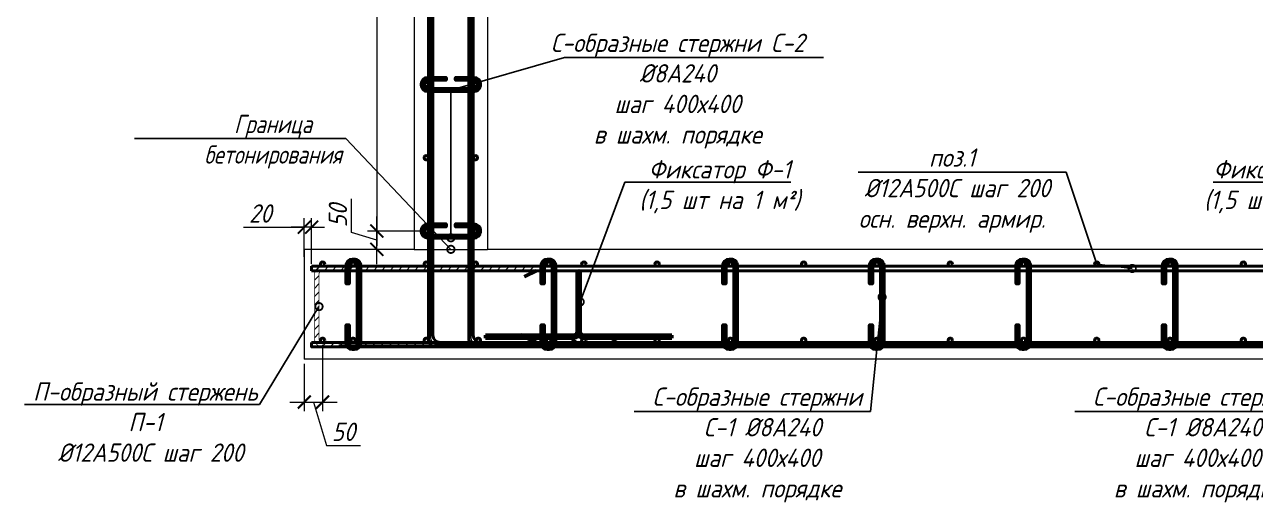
# Model space of a CAD drawing. Header units: millimetres. Extents: x 504091 to 2165846, y 135022 to 442887.
# Drawn here: x 1388836 to 1392195, y 227001 to 228307 of the extents above; entities that cross this region are included whole.
import ezdxf
from ezdxf import colors
from ezdxf.entities.mleader import LeaderData, LeaderLine
from ezdxf.math import Vec2, Vec3

# ---------------------------------------------------------------- set-up
doc = ezdxf.new("R2010")
doc.units = ezdxf.units.MM
doc.layers.get('Defpoints').update_dxf_attribs({"color": 255})
doc.layers.add('!Defpoints', color=255, linetype='Continuous', lineweight=5, plot=False)
for name, color, linetype, lineweight in [('Арматура 12', 26, 'Continuous', 50), ('К_Арматура 8', 134, 'Continuous', 50), ('КР_Арматура 12', 174, 'Continuous', 40), ('Монолит тонкий', 204, 'Continuous', 9), ('Размер', 7, 'Continuous', 13), ('Размеры КР', 164, 'Continuous', 9)]:
    doc.layers.add(name, color=color, linetype=linetype, lineweight=lineweight)
doc.styles.add('GOST 2.304_new', font='isocpeur.ttf', dxfattribs={"width": 0.9, "oblique": 15})
doc.linetypes.add('зигзаг', pattern='A,0.00254,-5.08,[131,ltypeshp.shx,S=5.08,R=0,X=-5.08,Y=0],-10.16,[131,ltypeshp.shx,S=5.08,R=180,X=5.08,Y=0],-5.08', length=20.32254)
doc.dimstyles.new('SPDS 1_20', dxfattribs={"dimscale": 20, "dimtxt": 2.5, "dimasz": 1.77, "dimexe": 1.25, "dimexo": 0.625, "dimtad": 1, "dimdec": 0, "dimrnd": 0.001, "dimtxsty": 'GOST 2.304_new', "dimblk": 'ARCHTICK', "dimcen": 2.5, "dimdle": 2, "dimclrt": 256, "dimadec": 0, "dimazin": 2, "dimtfac": 0.75, "dimtdec": 0, "dimtmove": 1, "dimatfit": 3, "dimfxl": 0, "dimtolj": 1, "dimlwd": 9, "dimlwe": 9, "dimarcsym": 0})

# ---------------------------------------------------------------- blocks, each defined once
blk = doc.blocks.new('_DotSmall')
at = {"color": 0, "linetype": 'ByBlock', "lineweight": 35, "const_width": 0.5}
blk.add_lwpolyline([(-0.0625, 0, 1), (0.0625, 0, 1)], format="xyb", close=True, dxfattribs=at)
blk = doc.blocks.new('A$C087e266e')
at = {"layer": 'К_Арматура 8', "ltscale": 40}
for p, q in [((-29.1, 68.4), (-29.1, -93.2)), ((-21.1, 68.4), (-21.1, -93.2)), ((-279.1, -103.2), (-39.1, -103.2)), ((-279.1, -103.2), (-279.1, -111.2)), ((-279.1, -111.2), (-39.1, -111.2)), ((228.9, -103.2), (-11.1, -103.2)), ((228.9, -111.2), (-11.1, -111.2)), ((228.9, -103.2), (228.9, -111.2))]:
    blk.add_line(p, q, dxfattribs=at)
for centre, radius, start, end in [((-25.1, 68.4), 4, 0, 180), ((-39.1, -93.2), 10, 270, 0), ((-11.1, -93.2), 18, 180, 270), ((-11.1, -93.2), 10, 180, 270), ((-39.1, -93.2), 18, 270, 321.0576)]:
    blk.add_arc(centre, radius, start, end, dxfattribs=at)
blk = doc.blocks.new('_ArchTick')
at = {"color": 0, "linetype": 'ByBlock', "const_width": 0.15}
blk.add_lwpolyline([(-0.5, -0.5), (0.5, 0.5)], dxfattribs=at)
blk = doc.blocks.new('*D3875')
at = {"layer": 'Defpoints', "color": 0, "lineweight": 20, "transparency": 16777216}
for p in [(1389599.2, 227754.5), (1389599.2, 227661.3), (1389619.2, 227642)]:
    blk.add_point(p, dxfattribs=at)
at = {"layer": 'Размеры КР', "color": 0, "lineweight": 9, "transparency": 16777216}
for p, q in [((1389599.2, 227673.8), (1389599.2, 227779.5)), ((1389619.2, 227654.5), (1389619.2, 227779.5)), ((1389432.9, 227754.5), (1389599.2, 227754.5)), ((1389599.2, 227754.5), (1389563.8, 227754.5)), ((1389619.2, 227754.5), (1389599.2, 227754.5)), ((1389619.2, 227754.5), (1389599.2, 227754.5)), ((1389619.2, 227754.5), (1389654.6, 227754.5))]:
    blk.add_line(p, q, dxfattribs=at)
at = {"layer": 'Размеры КР', "color": 0, "lineweight": 9, "transparency": 16777216, "xscale": 35.4, "yscale": 35.4, "zscale": 35.4}
blk.add_blockref('_ArchTick', (1389599.2, 227754.5), dxfattribs=at)
at = {"layer": 'Размеры КР', "color": 0, "lineweight": 9, "transparency": 16777216, "xscale": 35.4, "yscale": 35.4, "zscale": 35.4, "rotation": 180}
blk.add_blockref('_ArchTick', (1389619.2, 227754.5), dxfattribs=at)
at = {"layer": 'Размеры КР', "lineweight": 20, "transparency": 16777216, "insert": (1389479.1, 227792), "char_height": 50, "attachment_point": 5, "style": 'GOST 2.304_new'}
blk.add_mtext('\\A1;20', dxfattribs=at)
blk = doc.blocks.new('*D3876')
at = {"layer": 'Defpoints', "color": 0, "lineweight": 20, "transparency": 16777216}
for p in [(1389649.2, 227446), (1389599.3, 227394.2), (1389649.2, 227277.6)]:
    blk.add_point(p, dxfattribs=at)
at = {"layer": 'Размеры КР', "color": 0, "lineweight": 9, "transparency": 16777216}
for p, q in [((1389649.2, 227433.5), (1389649.2, 227252.6)), ((1389599.3, 227381.7), (1389599.3, 227252.6)), ((1389559.3, 227277.6), (1389689.2, 227277.6)), ((1389624.3, 227277.6), (1389659.9, 227158.9)), ((1389659.9, 227158.9), (1389752.3, 227158.9))]:
    blk.add_line(p, q, dxfattribs=at)
at = {"layer": 'Размеры КР', "color": 0, "lineweight": 9, "transparency": 16777216, "xscale": 35.4, "yscale": 35.4, "zscale": 35.4, "rotation": 180}
blk.add_blockref('_ArchTick', (1389599.3, 227277.6), dxfattribs=at)
at = {"layer": 'Размеры КР', "color": 0, "lineweight": 9, "transparency": 16777216, "xscale": 35.4, "yscale": 35.4, "zscale": 35.4}
blk.add_blockref('_ArchTick', (1389649.2, 227277.6), dxfattribs=at)
at = {"layer": 'Размеры КР', "lineweight": 20, "transparency": 16777216, "insert": (1389706.1, 227196.4), "char_height": 50, "attachment_point": 5, "style": 'GOST 2.304_new'}
blk.add_mtext('\\A1;50', dxfattribs=at)
blk = doc.blocks.new('*D3877')
at = {"layer": 'Defpoints', "color": 0, "lineweight": 20, "transparency": 16777216}
for p in [(1389797.1, 227744.2), (1389932.3, 227744.2), (1389899.2, 227694.2)]:
    blk.add_point(p, dxfattribs=at)
at = {"layer": 'Размеры КР', "color": 0, "lineweight": 9, "transparency": 16777216}
for p, q in [((1389728.4, 227739.8), (1389728.4, 227832.2)), ((1389797.1, 227654.2), (1389797.1, 227784.2)), ((1389797.1, 227719.2), (1389728.4, 227739.8)), ((1389919.8, 227744.2), (1389772.1, 227744.2)), ((1389886.7, 227694.2), (1389772.1, 227694.2))]:
    blk.add_line(p, q, dxfattribs=at)
at = {"layer": 'Размеры КР', "color": 0, "lineweight": 9, "transparency": 16777216, "xscale": 35.4, "yscale": 35.4, "zscale": 35.4}
for p, rotation in [((1389797.1, 227744.2), 90), ((1389797.1, 227694.2), 270)]:
    blk.add_blockref('_ArchTick', p, dxfattribs=dict(at, rotation=rotation))
at = {"layer": 'Размеры КР', "lineweight": 20, "transparency": 16777216, "insert": (1389690.9, 227786), "char_height": 50, "attachment_point": 5, "rotation": 90, "style": 'GOST 2.304_new'}
blk.add_mtext('\\A1;50', dxfattribs=at)
blk = doc.blocks.new('*D3878')
at = {"layer": 'Defpoints', "color": 0, "lineweight": 20, "transparency": 16777216}
for p in [(1389932.3, 229744.2), (1389797.1, 227744.2), (1389932.3, 227744.2)]:
    blk.add_point(p, dxfattribs=at)
at = {"layer": 'Размеры КР', "color": 0, "lineweight": 9, "transparency": 16777216}
for p, q in [((1389797.1, 229784.2), (1389797.1, 227704.2)), ((1389919.8, 229744.2), (1389772.1, 229744.2)), ((1389919.8, 227744.2), (1389772.1, 227744.2))]:
    blk.add_line(p, q, dxfattribs=at)
at = {"layer": 'Размеры КР', "color": 0, "lineweight": 9, "transparency": 16777216, "xscale": 35.4, "yscale": 35.4, "zscale": 35.4}
for p, rotation in [((1389797.1, 229744.2), 90), ((1389797.1, 227744.2), 270)]:
    blk.add_blockref('_ArchTick', p, dxfattribs=dict(at, rotation=rotation))
at = {"layer": 'Размеры КР', "lineweight": 20, "transparency": 16777216, "insert": (1389759.6, 228744.2), "char_height": 50, "attachment_point": 5, "rotation": 90, "style": 'GOST 2.304_new'}
blk.add_mtext('\\A1;200х10=2000', dxfattribs=at)

msp = doc.modelspace()

# ---------------------------------------------------------------- hatches: boundary and pattern name
at = {"layer": 'Размер', "lineweight": 13, "transparency": 33554687}
h = msp.add_hatch(dxfattribs=at)
h.set_pattern_fill('ANSI31', color=256, scale=5)
h.set_pattern_definition([(45, (343797.463, 19683.204), (-11.22532015, 11.22532015), [])])
edge = h.paths.add_edge_path()
edge.add_line((1390233.4214, 227647.9533), (1389649.2193, 227647.9533))
edge.add_arc((1389649.2193, 227626.0533), 21.9, 450, 540)
edge.add_line((1389627.3193, 227626.0533), (1389627.3193, 227449.8533))
edge.add_arc((1389649.2193, 227449.8533), 21.9, 540, 630)
edge.add_line((1389649.2193, 227427.9533), (1390233.4214, 227427.9533))
edge.add_line((1390233.4214, 227427.9533), (1390233.4214, 227439.9533))
edge.add_line((1390233.4214, 227439.9533), (1389649.2193, 227439.9533))
edge.add_arc((1389649.2193, 227449.8533), 9.9, 180, 270, ccw=False)
edge.add_line((1389639.3193, 227449.8533), (1389639.3193, 227626.0533))
edge.add_arc((1389649.2193, 227626.0533), 9.9, 90, 180, ccw=False)
edge.add_line((1389649.2193, 227635.9533), (1390233.4214, 227635.9533))
edge.add_line((1390233.4214, 227635.9533), (1390233.4214, 227647.9533))

# ---------------------------------------------------------------- linework, layer by layer
at = {"layer": '!Defpoints', "lineweight": 15, "ltscale": 100}
for points in [[(1389693.566, 227433.9533), (1397374.832, 227433.9533, 0.414213562), (1397394.832, 227453.9533), (1397394.832, 230284.1565)], [(1389693.566, 227433.9533), (1397264.832, 227433.9533, 0.414213562), (1397284.832, 227453.9533), (1397284.832, 230284.1565)], [(1397645.4937, 227433.9533), (1389964.2277, 227433.9533, -0.414213562), (1389944.2277, 227453.9533), (1389944.2277, 230084.1565)], [(1397645.4937, 227433.9533), (1390074.2277, 227433.9533, -0.414213562), (1390054.2277, 227453.9533), (1390054.2277, 230084.1565)]]:
    msp.add_lwpolyline(points, format="xyb", dxfattribs=at)
at = {"layer": 'Арматура 12', "lineweight": 53, "ltscale": 20}
for p, q in [((1390233.4214, 227635.9533), (1390198.901, 227619.1419)), ((1390233.4214, 227439.9533), (1390189.1476, 227460.9803))]:
    msp.add_line(p, q, dxfattribs=at)
for points in [[(1389938.2655, 228125.7338), (1389936.7655, 228125.7338, -0.414213562), (1389920.2655, 228142.2338), (1389920.2655, 228146.0791, -0.414213562), (1389936.7655, 228162.5791), (1389985.6954, 228162.5791), (1389985.6954, 228156.5791), (1389936.7655, 228156.5791, 0.414213562), (1389926.2655, 228146.0791), (1389926.2655, 228142.2338, 0.414213562), (1389936.7655, 228131.7338), (1389938.2655, 228131.7338)], [(1390060.2655, 228131.8395, 0.460305877), (1390072.2655, 228142.2338), (1390072.2655, 228146.0791, 0.414213562), (1390061.7655, 228156.5791), (1390012.8499, 228156.5791), (1390012.8499, 228162.5791), (1390061.7655, 228162.5791, -0.414213562), (1390078.2655, 228146.0791), (1390078.2655, 228142.2338, -0.441038441), (1390060.2655, 228125.785, -0.242110317)], [(1389938.2655, 227725.7338), (1389936.7655, 227725.7338, -0.414213562), (1389920.2655, 227742.2338), (1389920.2655, 227746.0791, -0.414213562), (1389936.7655, 227762.5791), (1389985.6954, 227762.5791), (1389985.6954, 227756.5791), (1389936.7655, 227756.5791, 0.414213562), (1389926.2655, 227746.0791), (1389926.2655, 227742.2338, 0.414213562), (1389936.7655, 227731.7338), (1389938.2655, 227731.7338)], [(1390060.2655, 227731.8395, 0.460305877), (1390072.2655, 227742.2338), (1390072.2655, 227746.0791, 0.414213562), (1390061.7655, 227756.5791), (1390012.8499, 227756.5791), (1390012.8499, 227762.5791), (1390061.7655, 227762.5791, -0.414213562), (1390078.2655, 227746.0791), (1390078.2655, 227742.2338, -0.441038441), (1390060.2655, 227725.785, -0.242110317)], [(1389745.3687, 227647.9533, 0.468919726), (1389734.8687, 227660.8572), (1389731.0234, 227660.8572, 0.414213562), (1389720.5234, 227650.3572), (1389720.5234, 227601.4416), (1389714.5234, 227601.4416), (1389714.5234, 227650.3572, -0.414213562), (1389731.0234, 227666.8572), (1389734.8687, 227666.8572, -0.450955437), (1389751.3687, 227647.9533, -0.242110317)], [(1390277.7298, 227647.9533, 0.468919726), (1390267.2298, 227660.8572), (1390263.3845, 227660.8572, 0.414213562), (1390252.8845, 227650.3572), (1390252.8845, 227601.4416), (1390246.8845, 227601.4416), (1390246.8845, 227650.3572, -0.414213562), (1390263.3845, 227666.8572), (1390267.2298, 227666.8572, -0.450955437), (1390283.7298, 227647.9533, -0.242110317)], [(1390773.7298, 227647.9533, 0.468919726), (1390763.2298, 227660.8572), (1390759.3845, 227660.8572, 0.414213562), (1390748.8845, 227650.3572), (1390748.8845, 227601.4416), (1390742.8845, 227601.4416), (1390742.8845, 227650.3572, -0.414213562), (1390759.3845, 227666.8572), (1390763.2298, 227666.8572, -0.450955437), (1390779.7298, 227647.9533, -0.242110317)], [(1391173.7298, 227647.9533, 0.468919726), (1391163.2298, 227660.8572), (1391159.3845, 227660.8572, 0.414213562), (1391148.8845, 227650.3572), (1391148.8845, 227601.4416), (1391142.8845, 227601.4416), (1391142.8845, 227650.3572, -0.414213562), (1391159.3845, 227666.8572), (1391163.2298, 227666.8572, -0.450955437), (1391179.7298, 227647.9533, -0.242110317)], [(1391573.7298, 227647.9533, 0.468919726), (1391563.2298, 227660.8572), (1391559.3845, 227660.8572, 0.414213562), (1391548.8845, 227650.3572), (1391548.8845, 227601.4416), (1391542.8845, 227601.4416), (1391542.8845, 227650.3572, -0.414213562), (1391559.3845, 227666.8572), (1391563.2298, 227666.8572, -0.450955437), (1391579.7298, 227647.9533, -0.242110317)], [(1391973.7298, 227647.9533, 0.468919726), (1391963.2298, 227660.8572), (1391959.3845, 227660.8572, 0.414213562), (1391948.8845, 227650.3572), (1391948.8845, 227601.4416), (1391942.8845, 227601.4416), (1391942.8845, 227650.3572, -0.414213562), (1391959.3845, 227666.8572), (1391963.2298, 227666.8572, -0.450955437), (1391979.7298, 227647.9533, -0.242110317)], [(1389751.3687, 227439.9533), (1389751.3687, 227438.1972, -0.414213562), (1389734.8687, 227421.6972), (1389731.0234, 227421.6972, -0.414213562), (1389714.5234, 227438.1972), (1389714.5234, 227487.1271), (1389720.5234, 227487.1271), (1389720.5234, 227438.1972, 0.414213562), (1389731.0234, 227427.6972), (1389734.8687, 227427.6972, 0.414213562), (1389745.3687, 227438.1972), (1389745.3687, 227439.9533)], [(1390283.7298, 227439.9533), (1390283.7298, 227438.1972, -0.414213562), (1390267.2298, 227421.6972), (1390263.3845, 227421.6972, -0.414213562), (1390246.8845, 227438.1972), (1390246.8845, 227487.1271), (1390252.8845, 227487.1271), (1390252.8845, 227438.1972, 0.414213562), (1390263.3845, 227427.6972), (1390267.2298, 227427.6972, 0.414213562), (1390277.7298, 227438.1972), (1390277.7298, 227439.9533)], [(1390779.7298, 227439.9533), (1390779.7298, 227438.1972, -0.414213562), (1390763.2298, 227421.6972), (1390759.3845, 227421.6972, -0.414213562), (1390742.8845, 227438.1972), (1390742.8845, 227487.1271), (1390748.8845, 227487.1271), (1390748.8845, 227438.1972, 0.414213562), (1390759.3845, 227427.6972), (1390763.2298, 227427.6972, 0.414213562), (1390773.7298, 227438.1972), (1390773.7298, 227439.9533)], [(1391179.7298, 227439.9533), (1391179.7298, 227438.1972, -0.414213562), (1391163.2298, 227421.6972), (1391159.3845, 227421.6972, -0.414213562), (1391142.8845, 227438.1972), (1391142.8845, 227487.1271), (1391148.8845, 227487.1271), (1391148.8845, 227438.1972, 0.414213562), (1391159.3845, 227427.6972), (1391163.2298, 227427.6972, 0.414213562), (1391173.7298, 227438.1972), (1391173.7298, 227439.9533)], [(1391579.7298, 227439.9533), (1391579.7298, 227438.1972, -0.414213562), (1391563.2298, 227421.6972), (1391559.3845, 227421.6972, -0.414213562), (1391542.8845, 227438.1972), (1391542.8845, 227487.1271), (1391548.8845, 227487.1271), (1391548.8845, 227438.1972, 0.414213562), (1391559.3845, 227427.6972), (1391563.2298, 227427.6972, 0.414213562), (1391573.7298, 227438.1972), (1391573.7298, 227439.9533)], [(1391979.7298, 227439.9533), (1391979.7298, 227438.1972, -0.414213562), (1391963.2298, 227421.6972), (1391959.3845, 227421.6972, -0.414213562), (1391942.8845, 227438.1972), (1391942.8845, 227487.1271), (1391948.8845, 227487.1271), (1391948.8845, 227438.1972, 0.414213562), (1391959.3845, 227427.6972), (1391963.2298, 227427.6972, 0.414213562), (1391973.7298, 227438.1972), (1391973.7298, 227439.9533)]]:
    msp.add_lwpolyline(points, format="xyb", dxfattribs=at)
for points in [[(1389950.2655, 228131.7338), (1390048.2655, 228131.7338), (1390048.2655, 228125.7338), (1389950.2655, 228125.7338)], [(1389950.2655, 227731.7338), (1390048.2655, 227731.7338), (1390048.2655, 227725.7338), (1389950.2655, 227725.7338)], [(1389745.3687, 227439.9533), (1389745.3687, 227647.9533), (1389751.3687, 227647.9533), (1389751.3687, 227439.9533)], [(1390277.7298, 227439.9533), (1390277.7298, 227647.9533), (1390283.7298, 227647.9533), (1390283.7298, 227439.9533)], [(1390773.7298, 227439.9533), (1390773.7298, 227647.9533), (1390779.7298, 227647.9533), (1390779.7298, 227439.9533)], [(1391173.7298, 227439.9533), (1391173.7298, 227647.9533), (1391179.7298, 227647.9533), (1391179.7298, 227439.9533)], [(1391573.7298, 227439.9533), (1391573.7298, 227647.9533), (1391579.7298, 227647.9533), (1391579.7298, 227439.9533)], [(1391973.7298, 227439.9533), (1391973.7298, 227647.9533), (1391979.7298, 227647.9533), (1391979.7298, 227439.9533)]]:
    msp.add_lwpolyline(points, close=True, dxfattribs=at)
msp.add_lwpolyline([(1390233.4214, 227647.9533, 2, 2, 0), (1389649.2193, 227647.9533, 2, 2, 0.414213562), (1389627.3193, 227626.0533, 2, 2, 0), (1389627.3193, 227449.8533, 2, 2, 0.414213562), (1389649.2193, 227427.9533, 2, 2, 0), (1390233.4214, 227427.9533, 2, 2, 0), (1390233.4214, 227439.9533, 2, 2, 0), (1389649.2193, 227439.9533, 2, 2, -0.414213562), (1389639.3193, 227449.8533, 2, 2, 0), (1389639.3193, 227626.0533, 2, 2, -0.414213562), (1389649.2193, 227635.9533, 2, 2, 0), (1390233.4214, 227635.9533, 0, 0, 0)], format="xyseb", close=True, dxfattribs=at)
at = {"layer": 'КР_Арматура 12', "ltscale": 12}
for p, q in [((1389619.2277, 227647.9533), (1397719.832, 227647.9533)), ((1389619.2277, 227647.9533), (1389619.2277, 227635.9533)), ((1389619.2277, 227635.9533), (1389619.2277, 227647.9533)), ((1389619.2277, 227635.9533), (1397719.832, 227635.9533)), ((1390344.2277, 227439.9533), (1390312.9465, 227459.086)), ((1390344.2277, 227439.9533), (1390312.9465, 227459.086)), ((1390454.2277, 227439.9533), (1390422.9465, 227459.086)), ((1390454.2277, 227439.9533), (1390422.9465, 227459.086)), ((1389619.2277, 227439.9533), (1389619.2277, 227427.9533)), ((1389619.2277, 227427.9533), (1389619.2277, 227439.9533)), ((1389619.2277, 227439.9533), (1389629.6847, 227439.9533)), ((1389619.2277, 227427.9533), (1389845.0945, 227427.9533)), ((1390454.2277, 227439.9533), (1390454.2277, 227427.9533)), ((1390454.2277, 227439.9533), (1390454.2277, 227427.9533))]:
    msp.add_line(p, q, dxfattribs=at)
for points in [[(1389619.2277, 227439.9533), (1389619.2277, 227427.9533), (1397270.832, 227427.9533, 0.414213562), (1397290.832, 227447.9533), (1397290.832, 230264.1565), (1397278.832, 230264.1565), (1397278.832, 227459.9533, -0.414213562), (1397258.832, 227439.9533), (1389619.2277, 227439.9533)], [(1389699.566, 227427.9533), (1397380.832, 227427.9533, 0.414213562), (1397400.832, 227447.9533), (1397400.832, 230264.1565), (1397388.832, 230264.1565), (1397388.832, 227459.9533, -0.414213562), (1397368.832, 227439.9533), (1390233.4214, 227439.9533)], [(1397639.4937, 227427.9533), (1389958.2277, 227427.9533, -0.414213562), (1389938.2277, 227447.9533), (1389938.2277, 230064.1565), (1389950.2277, 230064.1565), (1389950.2277, 227459.9533, 0.414213562), (1389970.2277, 227439.9533), (1397105.6383, 227439.9533)], [(1397719.832, 227439.9533), (1397719.832, 227427.9533), (1390068.2277, 227427.9533, -0.414213562), (1390048.2277, 227447.9533), (1390048.2277, 230064.1565), (1390060.2277, 230064.1565), (1390060.2277, 227459.9533, 0.414213562), (1390080.2277, 227439.9533), (1397719.832, 227439.9533)]]:
    msp.add_lwpolyline(points, format="xyb", dxfattribs=at)
msp.add_lwpolyline([(1390344.2277, 227439.9533), (1390344.2277, 227427.9533)], dxfattribs=at)
for centre in [(1389932.2655, 228144.1565), (1390066.2277, 228144.1565), (1389932.2655, 227944.1565), (1390066.2277, 227944.1565), (1389932.2655, 227744.1565), (1390066.2277, 227744.1565), (1389649.2277, 227653.9533), (1389732.2277, 227653.9533), (1389932.2655, 227653.9533), (1390066.2277, 227653.9533), (1390266.2277, 227653.9533), (1390362.2277, 227653.9533), (1390562.2277, 227653.9533), (1390762.2277, 227653.9533), (1390962.2277, 227653.9533), (1391162.2277, 227653.9533), (1391362.2277, 227653.9533), (1391562.2277, 227653.9533), (1391762.2277, 227653.9533), (1391962.2277, 227653.9533), (1392162.2277, 227653.9533), (1389649.2277, 227445.9533), (1389732.2277, 227445.9533), (1389932.2655, 227445.9533), (1390074.237, 227445.9533), (1390266.2277, 227445.9533), (1390362.2277, 227445.9533), (1390562.2277, 227445.9533), (1390762.2277, 227445.9533), (1390962.2277, 227445.9533), (1391162.2277, 227445.9533), (1391362.2277, 227445.9533), (1391562.2277, 227445.9533), (1391762.2277, 227445.9533), (1391962.2277, 227445.9533), (1392162.2277, 227445.9533)]:
    msp.add_circle(centre, 6, dxfattribs=at)
at = {"layer": 'Монолит тонкий', "lineweight": 15, "ltscale": 100}
for p, q in [((1390099.2277, 229884.1565), (1390099.2277, 227694.1565)), ((1389899.2277, 227694.1565), (1389599.2277, 227694.1565)), ((1389599.2277, 227694.1565), (1389599.2277, 227394.1565)), ((1394029.3605, 227694.1565), (1390099.2277, 227694.1565)), ((1397739.832, 227394.1565), (1389599.2277, 227394.1565))]:
    msp.add_line(p, q, dxfattribs=at)
msp.add_lwpolyline([(1391179.3605, 229885.1565), (1391179.3605, 230084.1565), (1389899.2277, 230084.1565), (1389899.2277, 227694.1565)], dxfattribs=at)
at = {"layer": 'Размеры КР', "linetype": 'зигзаг', "lineweight": 20}
msp.add_line((1389899.2277, 227694.1565), (1390099.2277, 227694.1565), dxfattribs=at)

# ---------------------------------------------------------------- block references
at = {"layer": 'Размеры КР', "lineweight": 20, "xscale": -1}
msp.add_blockref('A$C087e266e', (1390323.0384, 227563.1635), dxfattribs=at)

# ---------------------------------------------------------------- dimensions: what is measured, and where the dimension line sits
at = {"layer": 'Размеры КР', "lineweight": 20}
dim = msp.add_linear_dim(base=(1389797.1144, 227744.1565), p1=(1389932.2655, 229744.1565), p2=(1389932.2655, 227744.1565), angle=90, text='200х10=<>', dimstyle='SPDS 1_20', dxfattribs=at)
dim.commit()
dim.dimension.update_dxf_attribs({"geometry": '*D3878', "text_midpoint": (1389759.6144, 228744.1565)})
dim = msp.add_linear_dim(base=(1389599.2277, 227754.5118), p1=(1389619.2277, 227641.9533), p2=(1389599.2277, 227661.3048), dimstyle='SPDS 1_20', dxfattribs=at)
dim.commit()
dim.dimension.update_dxf_attribs({"geometry": '*D3875', "text_midpoint": (1389479.0541, 227754.5118), "dimtype": 160})
dim = msp.add_linear_dim(base=(1389797.1144, 227744.1565), p1=(1389899.2277, 227694.1565), p2=(1389932.2655, 227744.1565), angle=90, dimstyle='SPDS 1_20', dxfattribs=at)
dim.commit()
dim.dimension.update_dxf_attribs({"geometry": '*D3877', "text_midpoint": (1389690.8644, 227752.2815)})
dim = msp.add_linear_dim(base=(1389649.2277, 227277.6222), p1=(1389599.3411, 227394.1565), p2=(1389649.2277, 227445.9533), dimstyle='SPDS 1_20', dxfattribs=at)
dim.commit()
dim.dimension.update_dxf_attribs({"geometry": '*D3876', "text_midpoint": (1389672.4094, 227196.3722)})

# ---------------------------------------------------------------- leaders
at = {"layer": 'Размер', "ltscale": 20}
ml = msp.add_multileader_mtext('Standard', dxfattribs=at)
ml.set_content('\\A1;С-образные стержни С-2 %%C8А240\\Pшаг 400х400\\Pв шахм. порядке ', color=256, style='GOST 2.304_new')
ml.set_leader_properties()
ml.set_arrow_properties(name='DOTSMALL')
ml.build(insert=Vec2(0, 0))
ml.multileader.update_dxf_attribs({"text_left_attachment_type": 6, "text_right_attachment_type": 6, "arrow_head_size": 40})
ctx = ml.context
ctx.base_point, ctx.char_height, ctx.arrow_head_size, ctx.landing_gap_size, ctx.plane_origin = Vec3(1390317.3857, 228217.7579), 50, 40, 0, Vec3(1394177.9653, 258080.1722)
ctx.left_attachment, ctx.right_attachment, ctx.text_align_type = 6, 6, 1
notes = []
notes.append((ctx, [(0, (1, 1, 0), (1390309.3857, 228217.7579), (1, 0), 8, [(1, [(1389999.2655, 227725.7338), (1389999.2656, 228128.7338)], 0, [])])]))
ctx.mtext.insert, ctx.mtext.width, ctx.mtext.alignment, ctx.mtext.flow_direction = Vec3(1390618.328, 228282.7579), 691.770084, 2, 5
ml = msp.add_multileader_mtext('Standard', dxfattribs=at)
ml.set_content('\\A1;{\\W0.8;Граница бетонирования}', color=256, style='GOST 2.304_new')
ml.set_leader_properties()
ml.set_arrow_properties(name='DOTSMALL')
ml.build(insert=Vec2(0, 0))
ml.multileader.update_dxf_attribs({"text_left_attachment_type": 6, "text_right_attachment_type": 6, "arrow_head_size": 40})
ctx = ml.context
ctx.base_point, ctx.char_height, ctx.arrow_head_size, ctx.landing_gap_size, ctx.plane_origin = Vec3(1389323.215, 227996.3399), 50, 40, 0, Vec3(1367032.1489, 372672.981)
ctx.left_attachment, ctx.right_attachment, ctx.text_align_type = 6, 6, 1
notes.append((ctx, [(0, (1, 1, 0), (1389712.6124, 227996.3399), (-1, 0), 8, [(1, [(1389999.2277, 227694.1565)], 0, [])])]))
ctx.mtext.insert, ctx.mtext.rotation, ctx.mtext.width, ctx.mtext.alignment, ctx.mtext.flow_direction = Vec3(1389513.9137, 228061.3399), 6.283185307, 563.02158, 2, 5
ml = msp.add_multileader_mtext('Standard', dxfattribs=at)
ml.set_content('\\A1;поз.1\\P %%C12А500С шаг 200\\Pосн. верхн. армир.', color=256, style='GOST 2.304_new')
ml.set_leader_properties()
ml.set_arrow_properties(name='DOTSMALL')
ml.build(insert=Vec2(0, 0))
ml.multileader.update_dxf_attribs({"text_left_attachment_type": 6, "text_right_attachment_type": 6, "arrow_head_size": 40})
ctx = ml.context
ctx.base_point, ctx.char_height, ctx.arrow_head_size, ctx.landing_gap_size, ctx.plane_origin = Vec3(1391063.7891, 227904.7115), 50, 40, 0, Vec3(1394059.418, 257349.683)
ctx.left_attachment, ctx.right_attachment, ctx.text_align_type = 6, 6, 1
notes.append((ctx, [(1, (1, 1, 0), (1391678.7764, 227904.7115), (-1, 0), 8, [(1, [(1391858.9401, 227642.02), (1391762.5823, 227654.02)], 0, [])])]))
ctx.mtext.insert, ctx.mtext.width, ctx.mtext.alignment, ctx.mtext.flow_direction = Vec3(1391367.2827, 227969.7115), 896.133701, 2, 5
ml = msp.add_multileader_mtext('Standard', dxfattribs=at)
ml.set_content('\\A1;Фиксатор Ф-1 \\P(1,5 шт на 1 м²)', color=256, style='GOST 2.304_new')
ml.set_leader_properties()
ml.set_arrow_properties(name='DOTSMALL')
ml.build(insert=Vec2(0, 0))
ml.multileader.update_dxf_attribs({"text_left_attachment_type": 6, "text_right_attachment_type": 6, "arrow_head_size": 40})
ctx = ml.context
ctx.base_point, ctx.char_height, ctx.arrow_head_size, ctx.landing_gap_size, ctx.plane_origin = Vec3(1390482.0193, 227877.5624), 50, 40, 0, Vec3(1389361.0164, 256481.5229)
ctx.left_attachment, ctx.right_attachment, ctx.text_align_type = 6, 6, 1
notes.append((ctx, [(1, (1, 1, 0), (1390474.0193, 227877.5624), (1, 0), 8, [(1, [(1390352.1349, 227550.7402)], 0, [])])]))
ctx.mtext.insert, ctx.mtext.rotation, ctx.mtext.width, ctx.mtext.alignment, ctx.mtext.flow_direction = Vec3(1390732.8783, 227937.5624), 6.283185307, 543.43425, 2, 5
ml = msp.add_multileader_mtext('Standard', dxfattribs=at)
ml.set_content('\\A1;Фиксатор Ф-1 \\P(1,5 шт на 1 м²)', color=256, style='GOST 2.304_new')
ml.set_leader_properties()
ml.set_arrow_properties(name='DOTSMALL')
ml.build(insert=Vec2(0, 0))
ml.multileader.update_dxf_attribs({"text_left_attachment_type": 6, "text_right_attachment_type": 6, "arrow_head_size": 40})
ctx = ml.context
ctx.base_point, ctx.char_height, ctx.arrow_head_size, ctx.landing_gap_size, ctx.plane_origin = Vec3(1392023.5135, 227877.5624), 50, 40, 0, Vec3(1391691.5517, 256481.5229)
ctx.left_attachment, ctx.right_attachment, ctx.text_align_type = 6, 6, 1
notes.append((ctx, [(0, (1, 1, 0), (1392533.2316, 227877.5624), (-1, 0), 8, [(1, [(1392682.6703, 227550.7402)], 0, [])])]))
ctx.mtext.insert, ctx.mtext.rotation, ctx.mtext.width, ctx.mtext.alignment, ctx.mtext.flow_direction = Vec3(1392274.3726, 227937.5624), 6.283185307, 543.43425, 2, 5
ml = msp.add_multileader_mtext('Standard', dxfattribs=at)
ml.set_content('\\A1;С-образные стержни\\P С-1 %%C8А240\\Pшаг 400х400\\Pв шахм. порядке ', color=256, style='GOST 2.304_new')
ml.set_leader_properties()
ml.set_arrow_properties(name='DOTSMALL')
ml.build(insert=Vec2(0, 0))
ml.multileader.update_dxf_attribs({"text_left_attachment_type": 6, "text_right_attachment_type": 6, "arrow_head_size": 40})
ctx = ml.context
ctx.base_point, ctx.char_height, ctx.arrow_head_size, ctx.landing_gap_size, ctx.plane_origin = Vec3(1390534.6348, 227252.1805), 50, 40, 0, Vec3(1393333.0592, 257240.6651)
ctx.left_attachment, ctx.right_attachment, ctx.text_align_type = 6, 6, 1
notes.append((ctx, [(1, (1, 1, 0), (1391144.5195, 227252.1805), (-1, 0), 8, [(1, [(1391176.2119, 227564.0084)], 0, [])])]))
ctx.mtext.insert, ctx.mtext.width, ctx.mtext.alignment, ctx.mtext.flow_direction = Vec3(1390835.5771, 227317.1805), 896.133701, 2, 5
ml = msp.add_multileader_mtext('Standard', dxfattribs=at)
ml.set_content('\\A1;С-образные стержни\\P С-1 %%C8А240\\Pшаг 400х400\\Pв шахм. порядке ', color=256, style='GOST 2.304_new')
ml.set_leader_properties()
ml.set_arrow_properties(name='DOTSMALL')
ml.build(insert=Vec2(0, 0))
ml.multileader.update_dxf_attribs({"text_left_attachment_type": 6, "text_right_attachment_type": 6, "arrow_head_size": 40})
ctx = ml.context
ctx.base_point, ctx.char_height, ctx.arrow_head_size, ctx.landing_gap_size, ctx.plane_origin = Vec3(1391736.7709, 227252.1805), 50, 40, 0, Vec3(1394535.1953, 257240.6651)
ctx.left_attachment, ctx.right_attachment, ctx.text_align_type = 6, 6, 1
notes.append((ctx, [(1, (1, 1, 0), (1392346.6556, 227252.1805), (-1, 0), 8, [(1, [(1392378.348, 227564.0084)], 0, [])])]))
ctx.mtext.insert, ctx.mtext.width, ctx.mtext.alignment, ctx.mtext.flow_direction = Vec3(1392037.7132, 227317.1805), 896.133701, 2, 5
ml = msp.add_multileader_mtext('Standard', dxfattribs=at)
ml.set_content('\\A1;П-образный стержень П-1\\P %%C12А500С шаг 200', color=256, style='GOST 2.304_new')
ml.set_leader_properties()
ml.set_arrow_properties(name='DOTSMALL')
ml.build(insert=Vec2(0, 0))
ml.multileader.update_dxf_attribs({"text_left_attachment_type": 6, "text_right_attachment_type": 6, "arrow_head_size": 40})
ctx = ml.context
ctx.base_point, ctx.char_height, ctx.arrow_head_size, ctx.landing_gap_size, ctx.plane_origin = Vec3(1388862.1548, 227271.2358), 50, 40, 0, Vec3(1392388.5913, 256749.7627)
ctx.left_attachment, ctx.right_attachment, ctx.text_align_type = 6, 6, 1
notes.append((ctx, [(1, (1, 1, 0), (1389477.1421, 227271.2358), (-1, 0), 8, [(1, [(1389639.3193, 227537.9533)], 0, [])])]))
ctx.mtext.insert, ctx.mtext.width, ctx.mtext.alignment, ctx.mtext.flow_direction = Vec3(1389165.6485, 227331.2358), 627.027399, 2, 5
for ctx, leaders in notes:
    for number, flags, end, landing, length, lines in leaders:
        leader = LeaderData()
        leader.index, (leader.has_last_leader_line, leader.has_dogleg_vector, leader.attachment_direction) = number, flags
        leader.last_leader_point, leader.dogleg_vector, leader.dogleg_length = Vec3(end), Vec3(landing), length
        for number, points, colour, breaks in lines:
            line = LeaderLine()
            line.index, line.vertices, line.color, line.breaks = number, Vec3.list(points), colors.encode_raw_color(colour), breaks
            leader.lines.append(line)
        ctx.leaders.append(leader)

doc.saveas('drawing.dxf')
